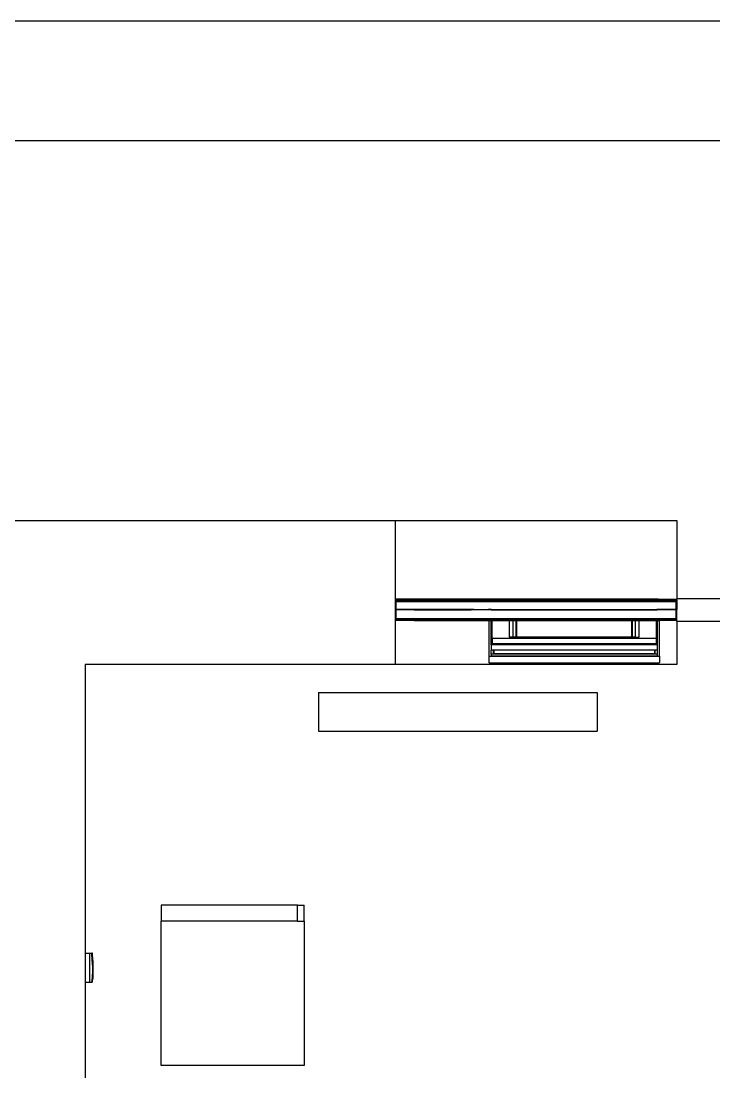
# Model space of a CAD drawing. Extents: x -4167 to 4036, y -7353 to 7975.
# Drawn here: x 98 to 2067, y 4990 to 7975 of the extents above; entities that cross this region are included whole.
import ezdxf

# ---------------------------------------------------------------- set-up
doc = ezdxf.new("R2010")
doc.units = 0
doc.layers.get('0').update_dxf_attribs({"linetype": 'CONTINUOUS'})

msp = doc.modelspace()

# ---------------------------------------------------------------- linework, layer by layer
for p, q in [((4035.8, 7974.9), (-4166.7, 7974.9)), ((3738.7, 7634.5), (-3818.3, 7634.5)), ((-333.3, 6556.5), (1162.1, 6556.5)), ((1162.1, 6556.5), (1961.1, 6556.5)), ((1162.1, 6332.5), (1162.1, 6556.5)), ((1961.1, 6556.5), (1961.1, 6334.1)), ((1162.1, 6331.1), (1162.1, 6332.5)), ((1215.3, 6332.5), (1162.1, 6332.5)), ((1164, 6331.1), (1162.1, 6331.1)), ((1162.1, 6328.1), (1162.1, 6331.1)), ((1164, 6328.1), (1162.1, 6328.1)), ((1162.1, 6326.7), (1162.1, 6328.1)), ((1164, 6328.1), (1164, 6331.1)), ((1220, 6331.1), (1164, 6331.1)), ((1164, 6328.1), (1959.2, 6328.1)), ((1215.3, 6332.5), (1216.5, 6332.4)), ((1377.7, 6332.5), (1215.3, 6332.5)), ((1216.5, 6332.4), (1217.7, 6332.2)), ((1217.7, 6332.2), (1218.8, 6331.8)), ((1218.8, 6331.8), (1219.9, 6331.2)), ((1219.9, 6331.2), (1220, 6331.1)), ((1373.1, 6331.1), (1220, 6331.1)), ((1373.2, 6331.2), (1373.1, 6331.1)), ((1437.2, 6331.1), (1373.1, 6331.1)), ((1374.3, 6331.8), (1373.2, 6331.2)), ((1375.4, 6332.2), (1374.3, 6331.8)), ((1376.6, 6332.4), (1375.4, 6332.2)), ((1377.7, 6332.5), (1376.6, 6332.4)), ((1432.5, 6332.5), (1377.7, 6332.5)), ((1433.7, 6332.4), (1432.5, 6332.5)), ((1907.9, 6332.5), (1432.5, 6332.5)), ((1433.7, 6332.4), (1434.9, 6332.2)), ((1434.9, 6332.2), (1436, 6331.8)), ((1436, 6331.8), (1437, 6331.2)), ((1437, 6331.2), (1437.2, 6331.1)), ((1903.2, 6331.1), (1437.2, 6331.1)), ((1903.3, 6331.2), (1903.2, 6331.1)), ((1959.2, 6331.1), (1903.2, 6331.1)), ((1904.4, 6331.8), (1903.3, 6331.2)), ((1905.5, 6332.2), (1904.4, 6331.8)), ((1906.7, 6332.4), (1905.5, 6332.2)), ((1907.9, 6332.5), (1906.7, 6332.4)), ((1907.9, 6332.5), (1961.1, 6332.5)), ((1959.2, 6328.1), (1959.2, 6331.1)), ((1961.1, 6331.1), (1959.2, 6331.1)), ((1961.1, 6328.1), (1959.2, 6328.1)), ((1961.1, 6334.1), (1961.1, 6332.5)), ((2702.8, 6334.1), (1961.1, 6334.1)), ((1961.1, 6331.1), (1961.1, 6332.5)), ((1961.1, 6331.1), (1961.1, 6328.1)), ((1961.1, 6326.7), (1961.1, 6328.1)), ((1162.1, 6326.7), (1164, 6326.7)), ((1162.1, 6303.7), (1162.1, 6326.7)), ((1164, 6303.7), (1162.1, 6303.7)), ((1162.1, 6302.5), (1162.1, 6303.7)), ((1164, 6302.5), (1162.1, 6302.5)), ((1162.1, 6277.5), (1162.1, 6302.5)), ((1164, 6326.7), (1959.2, 6326.7)), ((1164, 6303.7), (1164, 6326.7)), ((1164, 6303.7), (1164.9, 6303.7)), ((1164, 6277.5), (1164, 6302.5)), ((1164.9, 6302.5), (1164, 6302.5)), ((1164.9, 6303.7), (1164.9, 6303.5)), ((1164.9, 6303.7), (1208.2, 6303.7)), ((1208.2, 6303.5), (1164.9, 6303.5)), ((1164.9, 6302.6), (1164.9, 6302.5)), ((1208.2, 6302.6), (1164.9, 6302.6)), ((1208.2, 6302.5), (1164.9, 6302.5)), ((1208.2, 6303.5), (1208.2, 6303.7)), ((1208.2, 6303.7), (1208.8, 6303.7)), ((1208.8, 6303.5), (1208.2, 6303.5)), ((1208.2, 6302.5), (1208.2, 6302.6)), ((1208.8, 6302.6), (1208.2, 6302.6)), ((1208.8, 6302.5), (1208.2, 6302.5)), ((1208.8, 6303.5), (1208.7, 6302.9)), ((1208.7, 6302.9), (1208.8, 6302.6)), ((1208.8, 6303.7), (1208.8, 6303.5)), ((1208.8, 6303.7), (1214.7, 6303.7)), ((1214.7, 6303.5), (1208.8, 6303.5)), ((1208.8, 6302.6), (1208.8, 6302.5)), ((1214.7, 6302.6), (1208.8, 6302.6)), ((1214.7, 6302.5), (1208.8, 6302.5)), ((1214.7, 6303.7), (1214.7, 6303.5)), ((1214.7, 6303.7), (1377.4, 6303.7)), ((1214.7, 6303.5), (1214.7, 6302.6)), ((1377.4, 6303.5), (1214.7, 6303.5)), ((1214.7, 6302.6), (1214.7, 6302.5)), ((1377.4, 6302.6), (1214.7, 6302.6)), ((1214.7, 6302.5), (1377.4, 6302.5)), ((1377.4, 6303.5), (1377.4, 6303.7)), ((1377.4, 6303.7), (1384.3, 6303.7)), ((1377.4, 6302.6), (1377.4, 6303.5)), ((1384.3, 6303.5), (1377.4, 6303.5)), ((1377.4, 6302.5), (1377.4, 6302.6)), ((1384.3, 6302.6), (1377.4, 6302.6)), ((1384.3, 6302.5), (1377.4, 6302.5)), ((1384.3, 6303.5), (1384.3, 6303.7)), ((1384.3, 6303.7), (1384.9, 6303.7)), ((1384.4, 6302.9), (1384.3, 6303.5)), ((1384.9, 6303.5), (1384.3, 6303.5)), ((1384.3, 6302.6), (1384.4, 6302.9)), ((1384.3, 6302.5), (1384.3, 6302.6)), ((1384.9, 6302.6), (1384.3, 6302.6)), ((1384.9, 6302.5), (1384.3, 6302.5)), ((1384.9, 6303.7), (1384.9, 6303.5)), ((1384.9, 6303.7), (1425.4, 6303.7)), ((1384.9, 6303.5), (1425.3, 6303.5)), ((1384.9, 6302.5), (1384.9, 6302.6)), ((1425.3, 6302.6), (1384.9, 6302.6)), ((1425.3, 6302.5), (1384.9, 6302.5)), ((1425.4, 6303.7), (1425.3, 6303.5)), ((1426, 6303.5), (1425.3, 6303.5)), ((1425.3, 6302.5), (1425.3, 6302.6)), ((1426, 6302.6), (1425.3, 6302.6)), ((1426, 6302.5), (1425.3, 6302.5)), ((1425.4, 6303.7), (1426, 6303.7)), ((1425.9, 6302.9), (1426, 6303.5)), ((1426, 6302.6), (1425.9, 6302.9)), ((1426, 6303.5), (1426, 6303.7)), ((1426, 6303.7), (1434.8, 6303.7)), ((1434.6, 6303.5), (1426, 6303.5)), ((1426, 6302.5), (1426, 6302.6)), ((1433.8, 6302.6), (1426, 6302.6)), ((1433.8, 6302.5), (1426, 6302.5)), ((1434.6, 6303.5), (1433.8, 6302.7)), ((1433.8, 6302.6), (1433.8, 6302.7)), ((1433.8, 6302.5), (1433.8, 6302.6)), ((1433.8, 6302.6), (1436.6, 6302.6)), ((1433.8, 6302.5), (1436.6, 6302.5)), ((1434.8, 6303.7), (1434.6, 6303.5)), ((1434.6, 6303.5), (1436.6, 6303.5)), ((1434.8, 6303.7), (1436.6, 6303.7)), ((1436.6, 6303.5), (1436.6, 6303.7)), ((1436.6, 6303.7), (1485.4, 6303.7)), ((1436.6, 6302.6), (1436.6, 6303.5)), ((1436.6, 6303.5), (1485.4, 6303.5)), ((1436.6, 6302.5), (1436.6, 6302.6)), ((1436.6, 6302.6), (1485.4, 6302.6)), ((1436.6, 6302.5), (1485.4, 6302.5)), ((1485.4, 6303.7), (1485.4, 6303.5)), ((1485.4, 6303.7), (1495.1, 6303.7)), ((1485.4, 6303.5), (1485.4, 6302.6)), ((1485.4, 6303.5), (1495.1, 6303.5)), ((1485.4, 6302.6), (1485.4, 6302.5)), ((1485.4, 6302.6), (1495.1, 6302.6)), ((1485.4, 6302.5), (1495.1, 6302.5)), ((1495.1, 6303.7), (1495.1, 6303.5)), ((1495.1, 6303.7), (1501.7, 6303.7)), ((1495.1, 6303.5), (1495.1, 6302.6)), ((1495.1, 6303.5), (1501.8, 6303.5)), ((1495.1, 6302.6), (1495.1, 6302.5)), ((1495.1, 6302.6), (1502.3, 6302.6)), ((1495.1, 6302.5), (1502.4, 6302.5)), ((1501.7, 6303.7), (1501.8, 6303.5)), ((1501.7, 6303.7), (1837.7, 6303.7)), ((1501.8, 6303.5), (1502.2, 6302.7)), ((1501.8, 6303.5), (1837.6, 6303.5)), ((1502.2, 6302.7), (1502.3, 6302.6)), ((1837.2, 6302.7), (1502.2, 6302.7)), ((1502.3, 6302.6), (1502.4, 6302.5)), ((1502.3, 6302.6), (1837.1, 6302.6)), ((1502.4, 6302.5), (1837, 6302.5)), ((1837.1, 6302.6), (1837, 6302.5)), ((1837, 6302.5), (1844.3, 6302.5)), ((1837.2, 6302.7), (1837.1, 6302.6)), ((1837.1, 6302.6), (1844.3, 6302.6)), ((1837.6, 6303.5), (1837.2, 6302.7)), ((1837.7, 6303.7), (1837.6, 6303.5)), ((1837.6, 6303.5), (1844.3, 6303.5)), ((1837.7, 6303.7), (1844.3, 6303.7)), ((1844.3, 6303.5), (1844.3, 6303.7)), ((1844.3, 6303.7), (1854, 6303.7)), ((1844.3, 6302.6), (1844.3, 6303.5)), ((1844.3, 6303.5), (1854, 6303.5)), ((1844.3, 6302.5), (1844.3, 6302.6)), ((1844.3, 6302.6), (1854, 6302.6)), ((1844.3, 6302.5), (1854, 6302.5)), ((1854, 6303.5), (1854, 6303.7)), ((1854, 6303.7), (1902.8, 6303.7)), ((1854, 6302.6), (1854, 6303.5)), ((1854, 6303.5), (1902.8, 6303.5)), ((1854, 6302.5), (1854, 6302.6)), ((1854, 6302.6), (1902.8, 6302.6)), ((1854, 6302.5), (1902.8, 6302.5)), ((1902.8, 6303.7), (1902.8, 6303.5)), ((1902.8, 6303.7), (1904.6, 6303.7)), ((1902.8, 6303.5), (1902.8, 6302.6)), ((1902.8, 6303.5), (1904.8, 6303.5)), ((1902.8, 6302.6), (1902.8, 6302.5)), ((1902.8, 6302.6), (1905.6, 6302.6)), ((1902.8, 6302.5), (1905.6, 6302.5)), ((1904.6, 6303.7), (1904.8, 6303.5)), ((1904.6, 6303.7), (1914.4, 6303.7)), ((1914.4, 6303.5), (1904.8, 6303.5)), ((1904.8, 6303.5), (1905.6, 6302.7)), ((1905.6, 6302.7), (1905.6, 6302.6)), ((1914.4, 6302.6), (1905.6, 6302.6)), ((1905.6, 6302.6), (1905.6, 6302.5)), ((1914.4, 6302.5), (1905.6, 6302.5)), ((1914.4, 6303.7), (1914.4, 6303.5)), ((1914.4, 6303.7), (1915, 6303.7)), ((1915, 6303.5), (1914.4, 6303.5)), ((1914.4, 6303.5), (1914.5, 6302.9)), ((1914.5, 6302.9), (1914.4, 6302.6)), ((1915, 6302.6), (1914.4, 6302.6)), ((1914.4, 6302.6), (1914.4, 6302.5)), ((1915, 6302.5), (1914.4, 6302.5)), ((1915, 6303.5), (1915, 6303.7)), ((1915, 6303.7), (1958.3, 6303.7)), ((1958.3, 6303.5), (1915, 6303.5)), ((1915, 6302.5), (1915, 6302.6)), ((1958.3, 6302.6), (1915, 6302.6)), ((1958.3, 6302.5), (1915, 6302.5)), ((1958.3, 6303.7), (1958.3, 6303.5)), ((1958.3, 6303.7), (1959.2, 6303.7)), ((1958.3, 6302.6), (1958.3, 6302.5)), ((1959.2, 6302.5), (1958.3, 6302.5)), ((1959.2, 6303.7), (1959.2, 6326.7)), ((1959.2, 6326.7), (1961.1, 6326.7)), ((1961.1, 6303.7), (1959.2, 6303.7)), ((1959.2, 6277.5), (1959.2, 6302.5)), ((1961.1, 6302.5), (1959.2, 6302.5)), ((1961.1, 6326.7), (1961.1, 6303.7)), ((1961.1, 6302.5), (1961.1, 6303.7)), ((1961.1, 6277.5), (1961.1, 6302.5)), ((1162.1, 6276.5), (1162.1, 6277.5)), ((1164, 6277.5), (1162.1, 6277.5)), ((1162.1, 6276.5), (1164, 6276.5)), ((1162.1, 6273.5), (1162.1, 6276.5)), ((1162.1, 6272.5), (1162.1, 6273.5)), ((1164, 6273.5), (1162.1, 6273.5)), ((1214.7, 6272.5), (1162.1, 6272.5)), ((1162.1, 6147.5), (1162.1, 6272.5)), ((1164, 6277.5), (1164.9, 6277.5)), ((1164, 6273.5), (1164, 6276.5)), ((1214.7, 6276.5), (1164, 6276.5)), ((1164, 6273.5), (1214.7, 6273.5)), ((1164.9, 6277.5), (1164.9, 6277.1)), ((1164.9, 6277.5), (1209.7, 6277.5)), ((1209.3, 6277.1), (1164.9, 6277.1)), ((1209.3, 6277.1), (1209.7, 6277.5)), ((1214.7, 6277.1), (1209.3, 6277.1)), ((1209.7, 6277.5), (1211.9, 6277.5)), ((1211.9, 6277.5), (1211.9, 6277.3)), ((1211.9, 6277.5), (1214.9, 6277.5)), ((1211.9, 6277.3), (1214.7, 6277.3)), ((1214.9, 6277.5), (1214.7, 6277.3)), ((1214.7, 6277.3), (1214.7, 6277.1)), ((1214.7, 6277.3), (1216.1, 6277.3)), ((1214.7, 6277.1), (1214.7, 6276.5)), ((1215.9, 6277.1), (1214.7, 6277.1)), ((1214.7, 6276.5), (1215.4, 6276.5)), ((1214.7, 6273.5), (1214.7, 6272.5)), ((1214.7, 6273.5), (1215.6, 6273.5)), ((1214.7, 6272.5), (1215.8, 6272.5)), ((1214.9, 6277.5), (1216.2, 6277.5)), ((1215.4, 6276.7), (1215.9, 6277.1)), ((1215.4, 6276.5), (1215.4, 6276.7)), ((1215.4, 6276.7), (1222.2, 6276.7)), ((1215.4, 6276.5), (1222.1, 6276.5)), ((1215.8, 6273.2), (1215.6, 6273.5)), ((1215.6, 6273.5), (1217.9, 6273.5)), ((1216.9, 6273.3), (1215.8, 6273.2)), ((1215.8, 6273.2), (1219.1, 6273.2)), ((1215.8, 6272.5), (1217, 6272.6)), ((1215.8, 6272.5), (1378.2, 6272.5)), ((1215.9, 6277.1), (1216.1, 6277.3)), ((1222.5, 6277.1), (1215.9, 6277.1)), ((1216.1, 6277.3), (1216.2, 6277.5)), ((1216.1, 6277.3), (1222.6, 6277.3)), ((1216.2, 6277.5), (1222.7, 6277.5)), ((1217.9, 6273.5), (1216.9, 6273.3)), ((1217, 6272.6), (1218.1, 6272.8)), ((1218, 6273.5), (1217.9, 6273.5)), ((1218, 6273.5), (1219.7, 6273.5)), ((1218.1, 6272.8), (1219.1, 6273.2)), ((1219.1, 6273.2), (1219.7, 6273.5)), ((1219.1, 6273.2), (1374.9, 6273.2)), ((1219.7, 6273.5), (1374.3, 6273.5)), ((1222.2, 6276.7), (1222.1, 6276.5)), ((1222.1, 6276.5), (1222.9, 6276.5)), ((1222.5, 6277.1), (1222.2, 6276.7)), ((1222.2, 6276.7), (1223, 6276.7)), ((1222.6, 6277.3), (1222.5, 6277.1)), ((1223.3, 6277.1), (1222.5, 6277.1)), ((1222.7, 6277.4), (1222.6, 6277.3)), ((1222.6, 6277.3), (1223.4, 6277.3)), ((1222.7, 6277.5), (1222.7, 6277.4)), ((1222.7, 6277.5), (1223.4, 6277.5)), ((1222.9, 6276.5), (1223, 6276.7)), ((1222.9, 6276.5), (1371.1, 6276.5)), ((1223, 6276.7), (1223.2, 6277)), ((1223, 6276.7), (1371, 6276.7)), ((1223.2, 6277), (1223.3, 6277.1)), ((1223.3, 6277.1), (1223.4, 6277.3)), ((1370.8, 6277.1), (1223.3, 6277.1)), ((1223.4, 6277.3), (1223.4, 6277.5)), ((1223.4, 6277.5), (1370.6, 6277.5)), ((1223.4, 6277.3), (1370.7, 6277.3)), ((1370.7, 6277.3), (1370.6, 6277.5)), ((1370.6, 6277.5), (1371.3, 6277.5)), ((1370.8, 6277.1), (1370.7, 6277.3)), ((1370.7, 6277.3), (1371.4, 6277.3)), ((1370.8, 6277), (1370.8, 6277.1)), ((1371.5, 6277.1), (1370.8, 6277.1)), ((1371, 6276.7), (1370.8, 6277)), ((1371.1, 6276.5), (1371, 6276.7)), ((1371, 6276.7), (1371.8, 6276.7)), ((1371.1, 6276.5), (1371.9, 6276.5)), ((1371.3, 6277.5), (1371.4, 6277.4)), ((1371.3, 6277.5), (1377.8, 6277.5)), ((1371.4, 6277.4), (1371.4, 6277.3)), ((1371.4, 6277.3), (1371.5, 6277.1)), ((1371.4, 6277.3), (1377.9, 6277.3)), ((1371.5, 6277.1), (1371.8, 6276.7)), ((1378.2, 6277.1), (1371.5, 6277.1)), ((1371.8, 6276.7), (1371.9, 6276.5)), ((1371.8, 6276.7), (1378.6, 6276.7)), ((1371.9, 6276.5), (1378.6, 6276.5)), ((1374.9, 6273.2), (1374.3, 6273.5)), ((1374.3, 6273.5), (1376.1, 6273.5)), ((1376, 6272.8), (1374.9, 6273.2)), ((1374.9, 6273.2), (1378.2, 6273.2)), ((1377.1, 6272.6), (1376, 6272.8)), ((1376.1, 6273.5), (1377.2, 6273.3)), ((1376.1, 6273.5), (1376.1, 6273.5)), ((1376.1, 6273.5), (1378.4, 6273.5)), ((1378.2, 6272.5), (1377.1, 6272.6)), ((1377.2, 6273.3), (1378.2, 6273.2)), ((1377.9, 6277.3), (1377.8, 6277.5)), ((1377.8, 6277.5), (1379.1, 6277.5)), ((1378.2, 6277.1), (1377.9, 6277.3)), ((1377.9, 6277.3), (1379.3, 6277.3)), ((1378.6, 6276.7), (1378.2, 6277.1)), ((1379.3, 6277.1), (1378.2, 6277.1)), ((1378.2, 6273.2), (1378.4, 6273.5)), ((1378.2, 6272.5), (1379.3, 6272.5)), ((1378.4, 6273.5), (1379.3, 6273.5)), ((1378.6, 6276.5), (1378.6, 6276.7)), ((1378.6, 6276.5), (1379.3, 6276.5)), ((1379.1, 6277.5), (1379.3, 6277.3)), ((1379.1, 6277.5), (1381.2, 6277.5)), ((1379.3, 6277.3), (1381.2, 6277.3)), ((1379.3, 6277.3), (1379.3, 6277.1)), ((1379.3, 6277.1), (1379.3, 6276.5)), ((1383.7, 6277.1), (1379.3, 6277.1)), ((1431, 6276.5), (1379.3, 6276.5)), ((1379.3, 6273.5), (1379.3, 6272.5)), ((1431, 6273.5), (1379.3, 6273.5)), ((1379.3, 6272.5), (1431, 6272.5)), ((1381.2, 6277.3), (1381.2, 6277.5)), ((1381.2, 6277.5), (1383.3, 6277.5)), ((1383.3, 6277.3), (1381.2, 6277.3)), ((1383.3, 6277.5), (1383.3, 6277.3)), ((1383.5, 6277.3), (1383.3, 6277.5)), ((1383.3, 6277.5), (1426.9, 6277.5)), ((1383.3, 6277.3), (1383.5, 6277.3)), ((1383.7, 6277.1), (1383.5, 6277.3)), ((1383.5, 6277.3), (1426.8, 6277.3)), ((1383.7, 6277.1), (1426.5, 6277.1)), ((1426.5, 6277.1), (1426.8, 6277.3)), ((1431, 6277.1), (1426.5, 6277.1)), ((1426.8, 6277.3), (1426.9, 6277.5)), ((1429.1, 6277.3), (1426.8, 6277.3)), ((1426.9, 6277.5), (1429.1, 6277.5)), ((1433.8, 6271.5), (1427.2, 6271.5)), ((1427.2, 6271.5), (1427.2, 6170.7)), ((1429.1, 6277.3), (1429.1, 6277.5)), ((1429.1, 6277.5), (1433.8, 6277.5)), ((1431, 6277.3), (1429.1, 6277.3)), ((1431, 6277.1), (1431, 6277.3)), ((1433.8, 6277.3), (1431, 6277.3)), ((1431, 6276.5), (1431, 6277.1)), ((1433.8, 6277.1), (1431, 6277.1)), ((1433.8, 6276.5), (1431, 6276.5)), ((1431, 6272.5), (1431, 6273.5)), ((1431, 6273.5), (1433.8, 6273.5)), ((1433.8, 6272.5), (1431, 6272.5)), ((1433.8, 6277.3), (1433.8, 6277.5)), ((1433.8, 6277.5), (1436.6, 6277.5)), ((1433.8, 6277.1), (1433.8, 6277.3)), ((1433.8, 6277.3), (1436.6, 6277.3)), ((1433.8, 6276.5), (1433.8, 6277.1)), ((1433.8, 6277.1), (1436.6, 6277.1)), ((1433.8, 6276.5), (1436.6, 6276.5)), ((1433.8, 6273.5), (1433.8, 6272.5)), ((1433.8, 6273.5), (1436.6, 6273.5)), ((1433.8, 6272.5), (1433.8, 6271.5)), ((1433.8, 6272.5), (1436.6, 6272.5)), ((1433.8, 6203.1), (1433.8, 6271.5)), ((1436.6, 6277.3), (1436.6, 6277.5)), ((1436.6, 6277.5), (1485.4, 6277.5)), ((1436.6, 6277.1), (1436.6, 6277.3)), ((1436.6, 6277.3), (1485.4, 6277.3)), ((1436.6, 6276.5), (1436.6, 6277.1)), ((1436.6, 6277.1), (1485.4, 6277.1)), ((1436.6, 6276.5), (1485.4, 6276.5)), ((1436.6, 6272.5), (1436.6, 6273.5)), ((1436.6, 6273.5), (1485.4, 6273.5)), ((1436.6, 6221.3), (1436.6, 6272.5)), ((1436.6, 6272.5), (1485.4, 6272.5)), ((1485.4, 6277.5), (1485.4, 6277.3)), ((1485.4, 6277.5), (1495.1, 6277.5)), ((1485.4, 6277.3), (1485.4, 6277.1)), ((1485.4, 6277.3), (1495.1, 6277.3)), ((1485.4, 6277.1), (1485.4, 6276.5)), ((1485.4, 6277.1), (1495.1, 6277.1)), ((1485.4, 6276.5), (1495.1, 6276.5)), ((1485.4, 6273.5), (1485.4, 6272.5)), ((1485.4, 6273.5), (1495.1, 6273.5)), ((1485.4, 6272.5), (1485.4, 6225.3)), ((1485.4, 6272.5), (1495.1, 6272.5)), ((1495.1, 6277.5), (1495.1, 6277.3)), ((1495.1, 6277.5), (1504.8, 6277.5)), ((1495.1, 6277.3), (1495.1, 6277.1)), ((1495.1, 6277.3), (1504.8, 6277.3)), ((1495.1, 6277.1), (1495.1, 6276.5)), ((1495.1, 6277.1), (1504.8, 6277.1)), ((1495.1, 6276.5), (1504.8, 6276.5)), ((1495.1, 6273.5), (1495.1, 6272.5)), ((1495.1, 6273.5), (1504.8, 6273.5)), ((1495.1, 6272.5), (1495.1, 6226.1)), ((1495.1, 6272.5), (1504.8, 6272.5)), ((1504.8, 6277.3), (1504.8, 6277.5)), ((1504.8, 6277.5), (1505.8, 6277.5)), ((1504.8, 6277.1), (1504.8, 6277.3)), ((1504.8, 6277.3), (1505.8, 6277.3)), ((1504.8, 6276.5), (1504.8, 6277.1)), ((1504.8, 6277.1), (1505.8, 6277.1)), ((1504.8, 6276.5), (1505.8, 6276.5)), ((1504.8, 6272.5), (1504.8, 6273.5)), ((1504.8, 6273.5), (1505.8, 6273.5)), ((1504.8, 6226.1), (1504.8, 6272.5)), ((1504.8, 6272.5), (1505.8, 6272.5)), ((1505.8, 6277.5), (1505.8, 6277.3)), ((1505.8, 6277.5), (1833.6, 6277.5)), ((1505.8, 6277.3), (1505.8, 6277.1)), ((1505.8, 6277.3), (1833.6, 6277.3)), ((1505.8, 6277.1), (1505.8, 6276.5)), ((1505.8, 6277.1), (1833.6, 6277.1)), ((1505.8, 6276.5), (1833.6, 6276.5)), ((1505.8, 6273.5), (1505.8, 6272.5)), ((1505.8, 6273.5), (1833.6, 6273.5)), ((1505.8, 6272.5), (1505.8, 6226.1)), ((1505.8, 6272.5), (1833.6, 6272.5)), ((1833.6, 6277.3), (1833.6, 6277.5)), ((1833.6, 6277.5), (1834.6, 6277.5)), ((1833.6, 6277.1), (1833.6, 6277.3)), ((1833.6, 6277.3), (1834.6, 6277.3)), ((1833.6, 6276.5), (1833.6, 6277.1)), ((1833.6, 6277.1), (1834.6, 6277.1)), ((1833.6, 6276.5), (1834.6, 6276.5)), ((1833.6, 6272.5), (1833.6, 6273.5)), ((1833.6, 6273.5), (1834.6, 6273.5)), ((1833.6, 6226.1), (1833.6, 6272.5)), ((1833.6, 6272.5), (1834.6, 6272.5)), ((1834.6, 6277.5), (1834.6, 6277.3)), ((1834.6, 6277.5), (1844.3, 6277.5)), ((1834.6, 6277.3), (1834.6, 6277.1)), ((1834.6, 6277.3), (1844.3, 6277.3)), ((1834.6, 6277.1), (1834.6, 6276.5)), ((1834.6, 6277.1), (1844.3, 6277.1)), ((1834.6, 6276.5), (1844.3, 6276.5)), ((1834.6, 6273.5), (1834.6, 6272.5)), ((1834.6, 6273.5), (1844.3, 6273.5)), ((1834.6, 6272.5), (1834.6, 6226.1)), ((1834.6, 6272.5), (1844.3, 6272.5)), ((1844.3, 6277.3), (1844.3, 6277.5)), ((1844.3, 6277.5), (1854, 6277.5)), ((1844.3, 6277.1), (1844.3, 6277.3)), ((1844.3, 6277.3), (1854, 6277.3)), ((1844.3, 6276.5), (1844.3, 6277.1)), ((1844.3, 6277.1), (1854, 6277.1)), ((1844.3, 6276.5), (1854, 6276.5)), ((1844.3, 6272.5), (1844.3, 6273.5)), ((1844.3, 6273.5), (1854, 6273.5)), ((1844.3, 6226.1), (1844.3, 6272.5)), ((1844.3, 6272.5), (1854, 6272.5)), ((1854, 6277.3), (1854, 6277.5)), ((1854, 6277.5), (1902.8, 6277.5)), ((1854, 6277.1), (1854, 6277.3)), ((1854, 6277.3), (1902.8, 6277.3)), ((1854, 6276.5), (1854, 6277.1)), ((1854, 6277.1), (1902.8, 6277.1)), ((1854, 6276.5), (1902.8, 6276.5)), ((1854, 6272.5), (1854, 6273.5)), ((1854, 6273.5), (1902.8, 6273.5)), ((1854, 6225.3), (1854, 6272.5)), ((1854, 6272.5), (1902.8, 6272.5)), ((1902.8, 6277.5), (1902.8, 6277.3)), ((1902.8, 6277.5), (1905.6, 6277.5)), ((1902.8, 6277.3), (1902.8, 6277.1)), ((1902.8, 6277.3), (1905.6, 6277.3)), ((1902.8, 6277.1), (1902.8, 6276.5)), ((1902.8, 6277.1), (1905.6, 6277.1)), ((1902.8, 6276.5), (1905.6, 6276.5)), ((1902.8, 6273.5), (1902.8, 6272.5)), ((1902.8, 6273.5), (1905.6, 6273.5)), ((1902.8, 6272.5), (1902.8, 6221.3)), ((1902.8, 6272.5), (1905.6, 6272.5)), ((1905.6, 6277.5), (1905.6, 6277.3)), ((1905.6, 6277.5), (1911.3, 6277.5)), ((1908.5, 6277.3), (1905.6, 6277.3)), ((1905.6, 6277.3), (1905.6, 6277.1)), ((1908.5, 6277.1), (1905.6, 6277.1)), ((1905.6, 6277.1), (1905.6, 6276.5)), ((1908.5, 6276.5), (1905.6, 6276.5)), ((1905.6, 6273.5), (1905.6, 6272.5)), ((1905.6, 6273.5), (1908.5, 6273.5)), ((1908.5, 6272.5), (1905.6, 6272.5)), ((1905.6, 6272.5), (1905.6, 6271.5)), ((1912.2, 6271.5), (1905.6, 6271.5)), ((1905.6, 6271.5), (1905.6, 6203.1)), ((1908.5, 6277.3), (1908.5, 6277.1)), ((1911.3, 6277.3), (1908.5, 6277.3)), ((1913.9, 6277.1), (1908.5, 6277.1)), ((1908.5, 6277.1), (1908.5, 6276.5)), ((1959.2, 6276.5), (1908.5, 6276.5)), ((1908.5, 6273.5), (1908.5, 6272.5)), ((1908.5, 6273.5), (1959.2, 6273.5)), ((1961.1, 6272.5), (1908.5, 6272.5)), ((1911.3, 6277.5), (1911.3, 6277.3)), ((1911.3, 6277.5), (1913.5, 6277.5)), ((1912.2, 6170.7), (1912.2, 6271.5)), ((1913.9, 6277.1), (1913.5, 6277.5)), ((1913.5, 6277.5), (1958.3, 6277.5)), ((1958.3, 6277.1), (1913.9, 6277.1)), ((1958.3, 6277.5), (1958.3, 6277.1)), ((1958.3, 6277.5), (1959.2, 6277.5)), ((1961.1, 6277.5), (1959.2, 6277.5)), ((1959.2, 6273.5), (1959.2, 6276.5)), ((1961.1, 6276.5), (1959.2, 6276.5)), ((1961.1, 6273.5), (1959.2, 6273.5)), ((1961.1, 6276.5), (1961.1, 6277.5)), ((1961.1, 6273.5), (1961.1, 6276.5)), ((1961.1, 6272.5), (1961.1, 6273.5)), ((1961.1, 6269.1), (1961.1, 6272.5)), ((1961.1, 6269.1), (1961.1, 6147.5)), ((2702.4, 6269.1), (1961.1, 6269.1)), ((1434.7, 6221.1), (1434.8, 6221.1)), ((1434.8, 6221.1), (1434.7, 6221.1)), ((1436.6, 6221.3), (1436.6, 6206.4)), ((1902.8, 6221.3), (1436.6, 6221.3)), ((1495.1, 6226.1), (1485.4, 6225.3)), ((1485.4, 6225.3), (1495.6, 6225.3)), ((1495.1, 6226.1), (1495.6, 6225.3)), ((1495.1, 6226.1), (1504.8, 6226.1)), ((1495.6, 6225.3), (1504.8, 6225.3)), ((1504.8, 6225.3), (1504.8, 6226.1)), ((1504.8, 6226.1), (1505.8, 6226.1)), ((1504.8, 6225.3), (1505.8, 6225.3)), ((1505.8, 6226.1), (1505.8, 6225.3)), ((1505.8, 6226.1), (1833.6, 6226.1)), ((1505.8, 6225.3), (1833.6, 6225.3)), ((1833.6, 6225.3), (1833.6, 6226.1)), ((1833.6, 6226.1), (1834.6, 6226.1)), ((1833.6, 6225.3), (1834.6, 6225.3)), ((1834.6, 6226.1), (1834.6, 6225.3)), ((1834.6, 6226.1), (1844.3, 6226.1)), ((1834.6, 6225.3), (1843.8, 6225.3)), ((1844.3, 6226.1), (1843.8, 6225.3)), ((1843.8, 6225.3), (1854, 6225.3)), ((1844.3, 6226.1), (1854, 6225.3)), ((1902.8, 6221.3), (1902.8, 6206.4)), ((1904.6, 6221.1), (1904.7, 6221.1)), ((1436.6, 6206.4), (1433.8, 6203.1)), ((1905.6, 6203.1), (1433.8, 6203.1)), ((1433.8, 6203.1), (1433.8, 6188.2)), ((1433.8, 6176.2), (1433.8, 6188.2)), ((1440.4, 6188.2), (1433.8, 6188.2)), ((1902.8, 6206.4), (1436.6, 6206.4)), ((1440.4, 6176.8), (1440.4, 6188.2)), ((1441, 6188.2), (1440.4, 6188.2)), ((1441, 6188.2), (1441.3, 6187.9)), ((1441.3, 6188.2), (1441, 6188.2)), ((1441.3, 6187.9), (1441.3, 6188.2)), ((1448.7, 6188.2), (1441.3, 6188.2)), ((1441.3, 6187.9), (1441.3, 6177.9)), ((1448.7, 6187.9), (1441.3, 6187.9)), ((1448.7, 6188.2), (1448.7, 6187.9)), ((1467.2, 6188.2), (1448.7, 6188.2)), ((1467.2, 6187.9), (1448.7, 6187.9)), ((1467.2, 6188.2), (1467.2, 6187.9)), ((1476.6, 6188.2), (1467.2, 6188.2)), ((1476.6, 6187.9), (1467.2, 6187.9)), ((1476.6, 6187.9), (1476.6, 6188.2)), ((1480.8, 6188.2), (1476.6, 6188.2)), ((1480.8, 6187.9), (1476.6, 6187.9)), ((1480.8, 6188.2), (1480.8, 6187.9)), ((1481.8, 6188.2), (1480.8, 6188.2)), ((1481.8, 6187.9), (1480.8, 6187.9)), ((1481.8, 6187.9), (1481.8, 6188.2)), ((1482, 6188.2), (1481.8, 6188.2)), ((1482, 6187.9), (1481.8, 6187.9)), ((1482, 6187.9), (1482, 6188.2)), ((1483.7, 6188.2), (1482, 6188.2)), ((1483.7, 6187.9), (1482, 6187.9)), ((1483.7, 6187.9), (1483.7, 6188.2)), ((1485.4, 6188.2), (1483.7, 6188.2)), ((1485.4, 6187.9), (1483.7, 6187.9)), ((1485.4, 6188.2), (1485.4, 6187.9)), ((1486.2, 6188.2), (1485.4, 6188.2)), ((1486.2, 6187.9), (1485.4, 6187.9)), ((1486.2, 6187.9), (1486.2, 6188.2)), ((1486.4, 6188.2), (1486.2, 6188.2)), ((1486.4, 6187.9), (1486.2, 6187.9)), ((1486.4, 6188.1), (1486.4, 6188.2)), ((1495.1, 6188.2), (1486.4, 6188.2)), ((1486.4, 6187.9), (1486.4, 6188.1)), ((1495.1, 6188.1), (1486.4, 6188.1)), ((1495.1, 6187.9), (1486.4, 6187.9)), ((1495.1, 6188.2), (1495.1, 6188.1)), ((1504.8, 6188.2), (1495.1, 6188.2)), ((1495.1, 6188.1), (1495.1, 6187.9)), ((1504.8, 6188.1), (1495.1, 6188.1)), ((1504.8, 6187.9), (1495.1, 6187.9)), ((1504.8, 6188.2), (1504.8, 6188.1)), ((1505.8, 6188.2), (1504.8, 6188.2)), ((1504.8, 6188.1), (1504.8, 6187.9)), ((1505.8, 6188.1), (1504.8, 6188.1)), ((1505.8, 6187.9), (1504.8, 6187.9)), ((1505.8, 6188.2), (1505.8, 6188.1)), ((1833.6, 6188.2), (1505.8, 6188.2)), ((1505.8, 6188.1), (1505.8, 6187.9)), ((1833.6, 6188.1), (1505.8, 6188.1)), ((1833.6, 6187.9), (1505.8, 6187.9)), ((1833.6, 6188.1), (1833.6, 6188.2)), ((1834.6, 6188.2), (1833.6, 6188.2)), ((1833.6, 6187.9), (1833.6, 6188.1)), ((1834.6, 6188.1), (1833.6, 6188.1)), ((1834.6, 6187.9), (1833.6, 6187.9)), ((1834.6, 6188.1), (1834.6, 6188.2)), ((1844.3, 6188.2), (1834.6, 6188.2)), ((1834.6, 6187.9), (1834.6, 6188.1)), ((1844.3, 6188.1), (1834.6, 6188.1)), ((1844.3, 6187.9), (1834.6, 6187.9)), ((1844.3, 6188.1), (1844.3, 6188.2)), ((1853, 6188.2), (1844.3, 6188.2)), ((1844.3, 6187.9), (1844.3, 6188.1)), ((1853, 6188.1), (1844.3, 6188.1)), ((1853, 6187.9), (1844.3, 6187.9)), ((1853, 6188.2), (1853, 6188.1)), ((1853.2, 6188.2), (1853, 6188.2)), ((1853, 6187.9), (1853, 6188.1)), ((1853.2, 6187.9), (1853, 6187.9)), ((1853.2, 6188.2), (1853.2, 6187.9)), ((1854, 6188.2), (1853.2, 6188.2)), ((1854, 6187.9), (1853.2, 6187.9)), ((1854, 6187.9), (1854, 6188.2)), ((1855.7, 6188.2), (1854, 6188.2)), ((1855.7, 6187.9), (1854, 6187.9)), ((1855.7, 6188.2), (1855.7, 6187.9)), ((1857.4, 6188.2), (1855.7, 6188.2)), ((1857.4, 6187.9), (1855.7, 6187.9)), ((1857.4, 6188.2), (1857.4, 6187.9)), ((1857.6, 6188.2), (1857.4, 6188.2)), ((1857.6, 6187.9), (1857.4, 6187.9)), ((1857.6, 6188.2), (1857.6, 6187.9)), ((1858.6, 6188.2), (1857.6, 6188.2)), ((1858.6, 6187.9), (1857.6, 6187.9)), ((1858.6, 6187.9), (1858.6, 6188.2)), ((1862.8, 6188.2), (1858.6, 6188.2)), ((1862.8, 6187.9), (1858.6, 6187.9)), ((1862.8, 6187.9), (1862.8, 6188.2)), ((1898.1, 6188.2), (1862.8, 6188.2)), ((1898.1, 6187.9), (1862.8, 6187.9)), ((1898.4, 6188.2), (1898.1, 6187.9)), ((1898.1, 6188.2), (1898.1, 6187.9)), ((1898.4, 6188.2), (1898.1, 6188.2)), ((1898.1, 6187.9), (1898.1, 6177.9)), ((1899, 6188.2), (1898.4, 6188.2)), ((1899, 6188.2), (1899, 6176.8)), ((1905.6, 6188.2), (1899, 6188.2)), ((1902.8, 6206.4), (1905.6, 6203.1)), ((1905.6, 6203.1), (1905.6, 6188.2)), ((1905.6, 6188.2), (1905.6, 6176.2)), ((1427.2, 6170.7), (1427.2, 6152.7)), ((1427.2, 6170.7), (1912.2, 6170.7)), ((1429.1, 6150.9), (1427.2, 6152.7)), ((1448.7, 6150.9), (1429.1, 6150.9)), ((1433.8, 6176.2), (1433.8, 6171.2)), ((1905.6, 6176.2), (1433.8, 6176.2)), ((1905.6, 6171.2), (1433.8, 6171.2)), ((1441.3, 6177.9), (1440.4, 6176.8)), ((1448.7, 6176.8), (1440.4, 6176.8)), ((1448.7, 6177.9), (1441.3, 6177.9)), ((1448.7, 6177.9), (1448.7, 6176.8)), ((1467.2, 6177.9), (1448.7, 6177.9)), ((1467.2, 6176.8), (1448.7, 6176.8)), ((1467.2, 6150.9), (1448.7, 6150.9)), ((1448.7, 6150.9), (1448.7, 6149.5)), ((1448.7, 6149.5), (1448.7, 6149.1)), ((1448.7, 6149.1), (1448.8, 6149.2)), ((1448.7, 6149.1), (1448.7, 6149.1)), ((1448.7, 6149.1), (1448.7, 6147.5)), ((1448.8, 6149.2), (1448.9, 6149.3)), ((1448.9, 6149.3), (1449.1, 6149.3)), ((1449.1, 6149.3), (1449.4, 6149.4)), ((1449.4, 6149.4), (1449.7, 6149.4)), ((1449.7, 6149.4), (1450, 6149.5)), ((1450, 6149.5), (1450.4, 6149.5)), ((1450.4, 6149.5), (1450.8, 6149.5)), ((1450.8, 6149.5), (1451.2, 6149.5)), ((1451.2, 6149.5), (1451.7, 6149.6)), ((1451.7, 6149.6), (1452.1, 6149.6)), ((1463.7, 6149.6), (1452.1, 6149.6)), ((1463.7, 6149.6), (1464.1, 6149.6)), ((1464.1, 6149.6), (1464.6, 6149.5)), ((1464.6, 6149.5), (1465, 6149.5)), ((1465, 6149.5), (1465.4, 6149.5)), ((1465.4, 6149.5), (1465.8, 6149.5)), ((1465.8, 6149.5), (1466.1, 6149.4)), ((1466.1, 6149.4), (1466.4, 6149.4)), ((1466.4, 6149.4), (1466.7, 6149.3)), ((1466.7, 6149.3), (1466.9, 6149.3)), ((1466.9, 6149.3), (1467, 6149.2)), ((1467, 6149.2), (1467.1, 6149.1)), ((1467.2, 6149.5), (1467.1, 6149.1)), ((1467.1, 6149.1), (1467.2, 6149.1)), ((1467.2, 6177.9), (1467.2, 6176.8)), ((1476.6, 6177.9), (1467.2, 6177.9)), ((1476.6, 6176.8), (1467.2, 6176.8)), ((1910.4, 6150.9), (1467.2, 6150.9)), ((1467.2, 6149.5), (1467.2, 6150.9)), ((1467.2, 6149.1), (1467.2, 6147.5)), ((1476.6, 6176.8), (1476.6, 6177.9)), ((1480.8, 6177.9), (1476.6, 6177.9)), ((1480.8, 6176.8), (1476.6, 6176.8)), ((1480.8, 6177.9), (1480.8, 6177.6)), ((1481.8, 6177.9), (1480.8, 6177.9)), ((1480.8, 6177.6), (1480.8, 6176.8)), ((1480.8, 6177.6), (1485.4, 6177.6)), ((1485.4, 6176.8), (1480.8, 6176.8)), ((1481.8, 6177.7), (1481.8, 6177.9)), ((1485.4, 6177.9), (1481.8, 6177.9)), ((1485.4, 6177.7), (1481.8, 6177.7)), ((1485.4, 6177.9), (1485.4, 6177.7)), ((1495.1, 6177.9), (1485.4, 6177.9)), ((1485.4, 6177.7), (1485.4, 6177.6)), ((1495.1, 6177.7), (1485.4, 6177.7)), ((1485.4, 6177.6), (1485.4, 6176.8)), ((1485.4, 6177.6), (1495.1, 6177.6)), ((1495.1, 6176.8), (1485.4, 6176.8)), ((1495.1, 6177.9), (1495.1, 6177.7)), ((1504.8, 6177.9), (1495.1, 6177.9)), ((1495.1, 6177.7), (1495.1, 6177.6)), ((1504.8, 6177.7), (1495.1, 6177.7)), ((1495.1, 6177.6), (1495.1, 6176.8)), ((1495.1, 6177.6), (1504.8, 6177.6)), ((1504.8, 6176.8), (1495.1, 6176.8)), ((1504.8, 6177.9), (1504.8, 6177.7)), ((1505.8, 6177.9), (1504.8, 6177.9)), ((1504.8, 6177.7), (1504.8, 6177.6)), ((1505.8, 6177.7), (1504.8, 6177.7)), ((1504.8, 6177.6), (1504.8, 6176.8)), ((1504.8, 6177.6), (1505.8, 6177.6)), ((1505.8, 6176.8), (1504.8, 6176.8)), ((1505.8, 6177.9), (1505.8, 6177.7)), ((1833.6, 6177.9), (1505.8, 6177.9)), ((1505.8, 6177.7), (1505.8, 6177.6)), ((1833.6, 6177.7), (1505.8, 6177.7)), ((1505.8, 6177.6), (1505.8, 6176.8)), ((1505.8, 6177.6), (1833.6, 6177.6)), ((1833.6, 6176.8), (1505.8, 6176.8)), ((1833.6, 6177.7), (1833.6, 6177.9)), ((1834.6, 6177.9), (1833.6, 6177.9)), ((1833.6, 6177.6), (1833.6, 6177.7)), ((1834.6, 6177.7), (1833.6, 6177.7)), ((1833.6, 6176.8), (1833.6, 6177.6)), ((1833.6, 6177.6), (1834.6, 6177.6)), ((1834.6, 6176.8), (1833.6, 6176.8)), ((1834.6, 6177.7), (1834.6, 6177.9)), ((1844.3, 6177.9), (1834.6, 6177.9)), ((1834.6, 6177.6), (1834.6, 6177.7)), ((1844.3, 6177.7), (1834.6, 6177.7)), ((1834.6, 6176.8), (1834.6, 6177.6)), ((1834.6, 6177.6), (1844.3, 6177.6)), ((1844.3, 6176.8), (1834.6, 6176.8)), ((1844.3, 6177.7), (1844.3, 6177.9)), ((1854, 6177.9), (1844.3, 6177.9)), ((1844.3, 6177.6), (1844.3, 6177.7)), ((1854, 6177.7), (1844.3, 6177.7)), ((1844.3, 6176.8), (1844.3, 6177.6)), ((1844.3, 6177.6), (1854, 6177.6)), ((1854, 6176.8), (1844.3, 6176.8)), ((1854, 6177.7), (1854, 6177.9)), ((1857.6, 6177.9), (1854, 6177.9)), ((1854, 6177.6), (1854, 6177.7)), ((1857.6, 6177.7), (1854, 6177.7)), ((1854, 6176.8), (1854, 6177.6)), ((1854, 6177.6), (1858.6, 6177.6)), ((1858.6, 6176.8), (1854, 6176.8)), ((1857.6, 6177.9), (1857.6, 6177.7)), ((1858.6, 6177.9), (1857.6, 6177.9)), ((1858.6, 6177.6), (1858.6, 6177.9)), ((1862.8, 6177.9), (1858.6, 6177.9)), ((1858.6, 6177.6), (1858.6, 6176.8)), ((1862.8, 6176.8), (1858.6, 6176.8)), ((1862.8, 6176.8), (1862.8, 6177.9)), ((1898.1, 6177.9), (1862.8, 6177.9)), ((1899, 6176.8), (1862.8, 6176.8)), ((1898.1, 6177.9), (1899, 6176.8)), ((1905.6, 6176.2), (1905.6, 6171.2)), ((1912.2, 6152.7), (1910.4, 6150.9)), ((1912.2, 6170.7), (1912.2, 6152.7)), ((1162.1, 6147.5), (280.1, 6147.5)), ((280.1, 6147.5), (280.1, 5327.4)), ((1448.7, 6147.5), (1162.1, 6147.5)), ((1467.2, 6147.5), (1448.7, 6147.5)), ((1961.1, 6147.5), (1467.2, 6147.5)), ((943.1, 6068.2), (1734.7, 6068.2)), ((943.1, 6068.2), (943.1, 5957.6)), ((1734.7, 6068.2), (1734.7, 5957.6)), ((943.1, 5957.6), (1734.7, 5957.6)), ((496.3, 5463.6), (496.3, 5418.1)), ((883.7, 5463.6), (496.3, 5463.6)), ((883.7, 5463.6), (902.3, 5463.6)), ((883.7, 5418.1), (883.7, 5463.6)), ((902.3, 5418.1), (902.3, 5463.6)), ((496.3, 5008.6), (496.3, 5418.1)), ((883.7, 5418.1), (496.3, 5418.1)), ((883.7, 5418.1), (902.3, 5418.1)), ((902.3, 5418.1), (902.3, 5008.6)), ((280.1, 5327.4), (293.1, 5327.4)), ((280.1, 5327.4), (280.1, 5244.7)), ((293.1, 5327.4), (299.3, 5327.4)), ((293.1, 5327.4), (293.1, 5244.7)), ((299.3, 5327.4), (299.2, 5327.3)), ((299.2, 5327.3), (299.2, 5327.1)), ((299.2, 5327.1), (299.2, 5326.8)), ((299.2, 5326.8), (299.2, 5326.4)), ((299.2, 5326.4), (299.2, 5325.9)), ((299.2, 5325.9), (299.3, 5325.4)), ((301.1, 5327.4), (299.3, 5327.4)), ((299.7, 5320.5), (299.3, 5325.4)), ((300.2, 5313.6), (299.7, 5320.5)), ((300.6, 5306.7), (300.2, 5313.6)), ((301.7, 5320.7), (301.1, 5327.4)), ((301.3, 5314.8), (301.3, 5314.9)), ((302.1, 5314.9), (301.3, 5314.9)), ((301.3, 5314.6), (301.3, 5314.8)), ((301.3, 5314.3), (301.3, 5314.6)), ((301.3, 5313.9), (301.3, 5314.3)), ((301.3, 5314.3), (302.1, 5314.3)), ((301.3, 5313.7), (301.3, 5313.9)), ((301.3, 5313.4), (301.3, 5313.7)), ((301.3, 5312.9), (301.3, 5313.4)), ((302.1, 5314.9), (301.7, 5320.7)), ((302.2, 5313.2), (302.1, 5314.3)), ((302.6, 5306.6), (302.2, 5313.2)), ((300.9, 5299.9), (300.6, 5306.7)), ((301, 5293), (300.9, 5299.9)), ((301, 5293), (301.1, 5286)), ((301.1, 5286), (301, 5279.2)), ((301.7, 5306.8), (301.3, 5312.9)), ((302, 5300), (301.7, 5306.8)), ((302, 5299.9), (302, 5300)), ((302, 5299.6), (302, 5299.9)), ((302, 5299.5), (302, 5299.6)), ((302.1, 5293), (302, 5299.5)), ((302.2, 5286.1), (302.1, 5293)), ((302.1, 5279.2), (302.2, 5286.1)), ((302.5, 5303.8), (302.4, 5300.6)), ((302.4, 5300.6), (302.4, 5299.6)), ((302.4, 5299.6), (302.4, 5297.3)), ((302.4, 5297.3), (302.4, 5296.3)), ((302.4, 5296.3), (302.4, 5292.8)), ((302.4, 5292.8), (302.4, 5291.4)), ((302.4, 5291.4), (302.4, 5280.8)), ((302.6, 5306.6), (302.5, 5306.4)), ((302.5, 5306.4), (302.6, 5306.1)), ((302.6, 5306.1), (302.5, 5305.9)), ((302.5, 5305.9), (302.5, 5303.9)), ((302.5, 5303.9), (302.5, 5303.8)), ((302.6, 5306.4), (302.6, 5306.6)), ((302.6, 5306.1), (302.6, 5306.4)), ((302.6, 5305.9), (302.6, 5306.1)), ((302.6, 5303.8), (302.6, 5305.9)), ((302.7, 5300.6), (302.6, 5303.8)), ((302.7, 5299.6), (302.7, 5300.6)), ((302.7, 5297.3), (302.7, 5299.6)), ((302.7, 5296.3), (302.7, 5297.3)), ((302.7, 5292.9), (302.7, 5296.3)), ((302.7, 5291.4), (302.7, 5292.9)), ((302.7, 5286.1), (302.7, 5291.4)), ((302.7, 5280.8), (302.7, 5286.1)), ((300.2, 5258.5), (299.7, 5251.6)), ((300.6, 5265.4), (300.2, 5258.5)), ((300.9, 5272.3), (300.6, 5265.4)), ((301, 5279.2), (300.9, 5272.3)), ((301.3, 5259.2), (301.7, 5265.3)), ((301.3, 5258.7), (301.3, 5259.2)), ((301.3, 5258.4), (301.3, 5258.7)), ((301.3, 5258.2), (301.3, 5258.4)), ((301.3, 5257.8), (301.3, 5258.2)), ((301.3, 5257.5), (301.3, 5257.8)), ((301.3, 5257.8), (302.1, 5257.8)), ((301.3, 5257.3), (301.3, 5257.5)), ((301.3, 5257.2), (301.3, 5257.3)), ((302.1, 5257.2), (301.3, 5257.2)), ((301.7, 5265.3), (302, 5272.1)), ((302.1, 5257.2), (301.7, 5251.5)), ((302, 5272.6), (302.1, 5279.2)), ((302, 5272.6), (302, 5272.5)), ((302, 5272.2), (302, 5272.5)), ((302, 5272.1), (302, 5272.2)), ((302.2, 5258.9), (302.1, 5257.8)), ((302.6, 5265.6), (302.2, 5258.9)), ((302.4, 5280.8), (302.4, 5279.3)), ((302.4, 5279.3), (302.4, 5275.8)), ((302.4, 5275.8), (302.4, 5274.8)), ((302.4, 5274.8), (302.4, 5272.5)), ((302.4, 5272.5), (302.4, 5271.6)), ((302.4, 5271.6), (302.5, 5268.3)), ((302.5, 5268.3), (302.5, 5268.3)), ((302.5, 5268.3), (302.5, 5266.3)), ((302.5, 5266.3), (302.6, 5266)), ((302.6, 5266), (302.5, 5265.7)), ((302.5, 5265.7), (302.6, 5265.6)), ((302.6, 5268.3), (302.7, 5271.6)), ((302.6, 5266.3), (302.6, 5268.3)), ((302.6, 5268.3), (302.6, 5268.3)), ((302.6, 5266), (302.6, 5266.3)), ((302.6, 5266), (302.6, 5265.7)), ((302.6, 5265.6), (302.6, 5265.7)), ((302.7, 5279.3), (302.7, 5280.8)), ((302.7, 5275.8), (302.7, 5279.3)), ((302.7, 5274.8), (302.7, 5275.8)), ((302.7, 5272.5), (302.7, 5274.8)), ((302.7, 5271.6), (302.7, 5272.5)), ((280.1, 5244.7), (293.1, 5244.7)), ((280.1, 5244.7), (280.1, 4948.5)), ((293.1, 5244.7), (299.3, 5244.7)), ((299.2, 5246.2), (299.3, 5246.7)), ((299.2, 5245.7), (299.2, 5246.2)), ((299.2, 5245.3), (299.2, 5245.7)), ((299.2, 5245), (299.2, 5245.3)), ((299.2, 5244.8), (299.2, 5245)), ((299.7, 5251.6), (299.3, 5246.7)), ((299.3, 5244.7), (299.2, 5244.8)), ((301.1, 5244.7), (299.3, 5244.7)), ((301.1, 5244.7), (301.7, 5251.5)), ((902.3, 5008.6), (496.3, 5008.6))]:
    msp.add_line(p, q)

doc.saveas('drawing.dxf')
